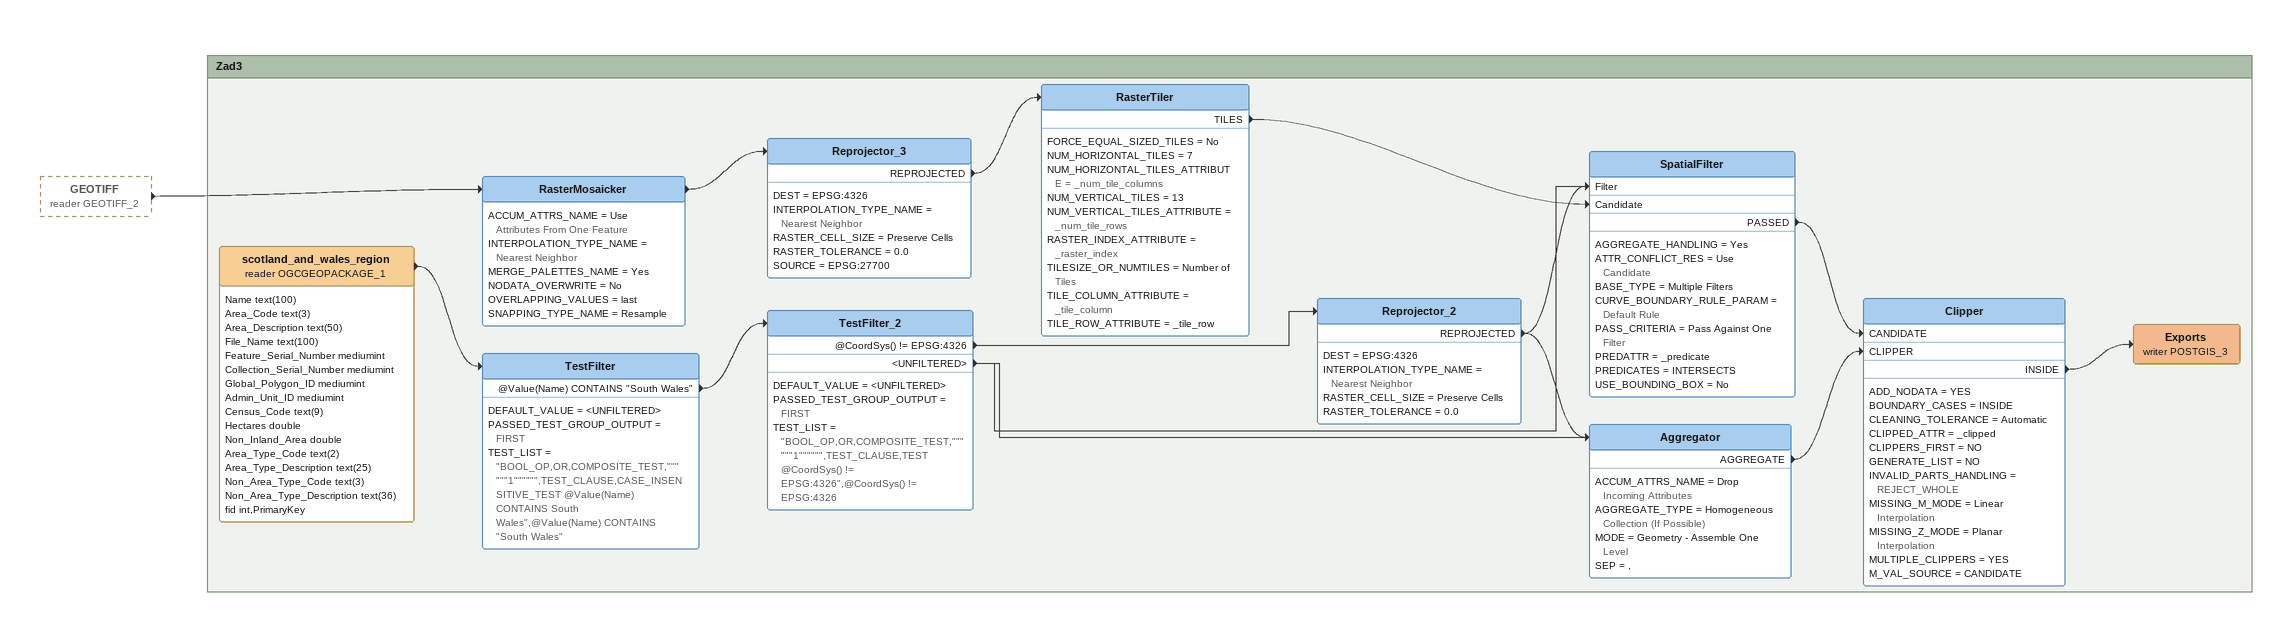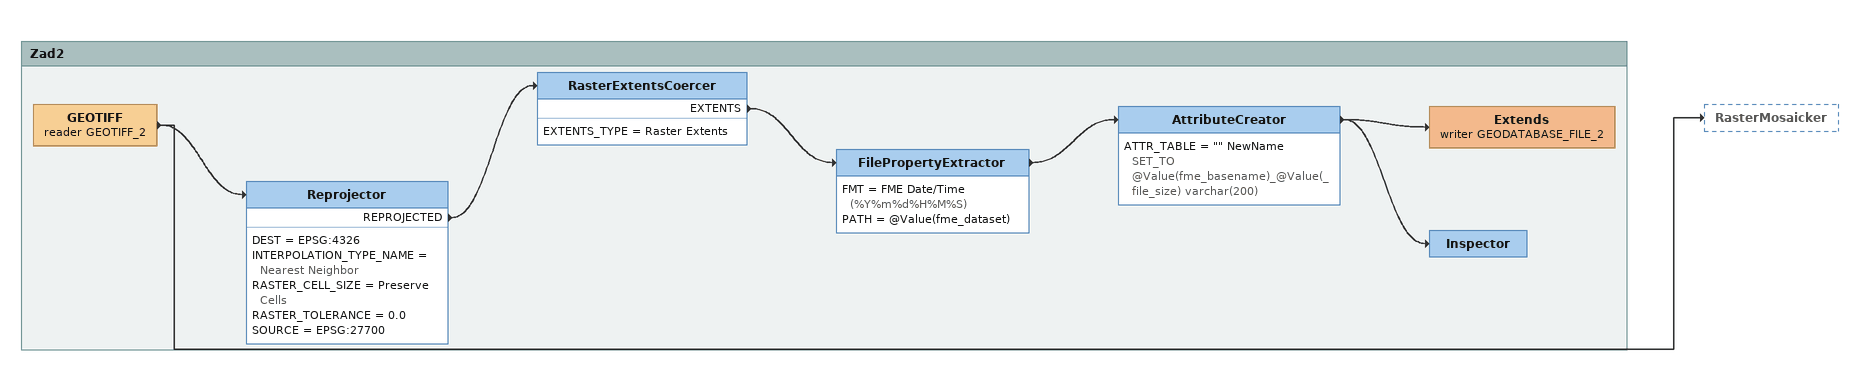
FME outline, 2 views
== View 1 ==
GEOTIFF (reader GEOTIFF_2) [outside]
    -> RasterMosaicker

Bookmark: Zad3
RasterMosaicker
    ACCUM_ATTRS_NAME = Use Attributes From One Feature
    INTERPOLATION_TYPE_NAME = Nearest Neighbor
    MERGE_PALETTES_NAME = Yes
    NODATA_OVERWRITE = No
    OVERLAPPING_VALUES = last
    SNAPPING_TYPE_NAME = Resample
    -> Reprojector_3
Reprojector_3
    DEST = EPSG:4326
    INTERPOLATION_TYPE_NAME = Nearest Neighbor
    RASTER_CELL_SIZE = Preserve Cells
    RASTER_TOLERANCE = 0.0
    SOURCE = EPSG:27700
    REPROJECTED -> RasterTiler
RasterTiler
    FORCE_EQUAL_SIZED_TILES = No
    NUM_HORIZONTAL_TILES = 7
    NUM_HORIZONTAL_TILES_ATTRIBUTE = _num_tile_columns
    NUM_VERTICAL_TILES = 13
    NUM_VERTICAL_TILES_ATTRIBUTE = _num_tile_rows
    RASTER_INDEX_ATTRIBUTE = _raster_index
    TILESIZE_OR_NUMTILES = Number of Tiles
    TILE_COLUMN_ATTRIBUTE = _tile_column
    TILE_ROW_ATTRIBUTE = _tile_row
    TILES -> SpatialFilter [Candidate]
scotland_and_wales_region (reader OGCGEOPACKAGE_1)
    attributes: Name text(100), Area_Code text(3), Area_Description text(50), File_Name text(100), Feature_Serial_Number mediumint, Collection_Serial_Number mediumint, Global_Polygon_ID mediumint, Admin_Unit_ID mediumint, Census_Code text(9), Hectares double, Non_Inland_Area double, Area_Type_Code text(2), Area_Type_Description text(25), Non_Area_Type_Code text(3), Non_Area_Type_Description text(36), fid int,PrimaryKey
    -> TestFilter
TestFilter
    DEFAULT_VALUE = <UNFILTERED>
    PASSED_TEST_GROUP_OUTPUT = FIRST
    TEST_LIST = "BOOL_OP,OR,COMPOSITE_TEST,""""""1"""""",TEST_CLAUSE,CASE_INSENSITIVE_TEST @Value(Name) CONTAINS South Wales",@Value(Name) CONTAINS "South Wales"
    @Value(Name) CONTAINS "South Wales" -> TestFilter_2
TestFilter_2
    DEFAULT_VALUE = <UNFILTERED>
    PASSED_TEST_GROUP_OUTPUT = FIRST
    TEST_LIST = "BOOL_OP,OR,COMPOSITE_TEST,""""""1"""""",TEST_CLAUSE,TEST @CoordSys() != EPSG:4326",@CoordSys() != EPSG:4326
    @CoordSys() != EPSG:4326 -> Reprojector_2
    <UNFILTERED> -> SpatialFilter [Filter]
    <UNFILTERED> -> Aggregator
Reprojector_2
    DEST = EPSG:4326
    INTERPOLATION_TYPE_NAME = Nearest Neighbor
    RASTER_CELL_SIZE = Preserve Cells
    RASTER_TOLERANCE = 0.0
    REPROJECTED -> SpatialFilter [Filter]
    REPROJECTED -> Aggregator
SpatialFilter
    AGGREGATE_HANDLING = Yes
    ATTR_CONFLICT_RES = Use Candidate
    BASE_TYPE = Multiple Filters
    CURVE_BOUNDARY_RULE_PARAM = Default Rule
    PASS_CRITERIA = Pass Against One Filter
    PREDATTR = _predicate
    PREDICATES = INTERSECTS
    USE_BOUNDING_BOX = No
    PASSED -> Clipper [CANDIDATE]
Aggregator
    ACCUM_ATTRS_NAME = Drop Incoming Attributes
    AGGREGATE_TYPE = Homogeneous Collection (If Possible)
    MODE = Geometry - Assemble One Level
    SEP = ,
    AGGREGATE -> Clipper [CLIPPER]
Clipper
    ADD_NODATA = YES
    BOUNDARY_CASES = INSIDE
    CLEANING_TOLERANCE = Automatic
    CLIPPED_ATTR = _clipped
    CLIPPERS_FIRST = NO
    GENERATE_LIST = NO
    INVALID_PARTS_HANDLING = REJECT_WHOLE
    MISSING_M_MODE = Linear Interpolation
    MISSING_Z_MODE = Planar Interpolation
    MULTIPLE_CLIPPERS = YES
    M_VAL_SOURCE = CANDIDATE
    INSIDE -> Exports (writer POSTGIS_3)
Exports (writer POSTGIS_3)

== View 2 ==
Bookmark: Zad2
GEOTIFF (reader GEOTIFF_2)
    -> Reprojector
    -> RasterMosaicker
Reprojector
    DEST = EPSG:4326
    INTERPOLATION_TYPE_NAME = Nearest Neighbor
    RASTER_CELL_SIZE = Preserve Cells
    RASTER_TOLERANCE = 0.0
    SOURCE = EPSG:27700
    REPROJECTED -> RasterExtentsCoercer
RasterExtentsCoercer
    EXTENTS_TYPE = Raster Extents
    EXTENTS -> FilePropertyExtractor
FilePropertyExtractor
    FMT = FME Date/Time (%Y%m%d%H%M%S)
    PATH = @Value(fme_dataset)
    -> AttributeCreator
AttributeCreator
    ATTR_TABLE = "" NewName SET_TO @Value(fme_basename)_@Value(_file_size) varchar(200)
    -> Inspector
    -> Extends (writer GEODATABASE_FILE_2)
Extends (writer GEODATABASE_FILE_2)
Inspector
